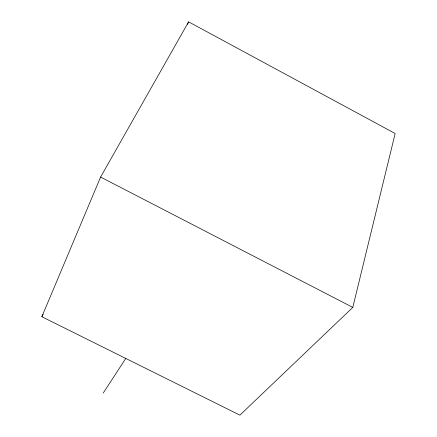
<?xml version="1.0" encoding="UTF-8"?>
<svg xmlns="http://www.w3.org/2000/svg" width="437" height="437" viewBox="0 0 437 437"><rect width="100%" height="100%" fill="white"/><g stroke="black" fill="none" stroke-linecap="round" stroke-linejoin="round"><path stroke-width="0.66" d="M352.796 307.397L395.157 133.514L188.609 21.85L100.603 177.072L41.843 316.727L239.902 415.15L352.796 307.397L100.603 177.072M187.495 24.335L188.609 21.85M41.843 316.727L43.148 314.34M103.225 393.027L125.872 358.291"/></g></svg>
